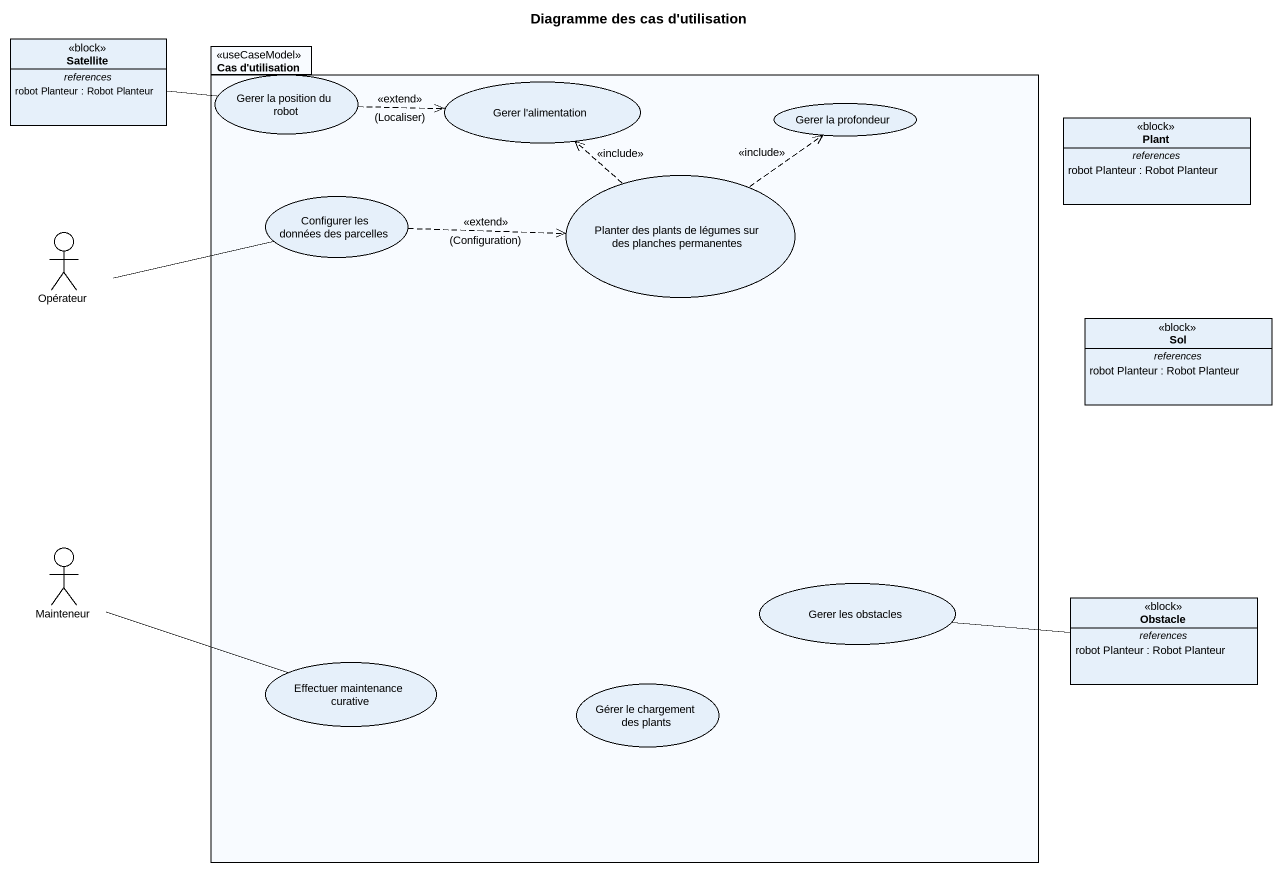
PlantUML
@startuml
title Diagramme des cas d'utilisation
allowmixing
hide circle
hide empty members
class Satellite <<block>> {
  -- references --
  robot Planteur : Robot Planteur
}
package "Cas d'utilisation" as Cas_d_utilisation <<useCaseModel>> {
  usecase "Gerer la position du robot" as Gerer_la_position_du_robot
  usecase "Gerer l'alimentation" as Gerer_l_alimentation
  usecase "Gerer la profondeur" as Gerer_la_profondeur
  usecase "Configurer les données des parcelles" as Configurer_les_données_des
  usecase "Planter des plants de légumes sur des planches permanentes" as Planter_des_plants_de
  usecase "Gerer les obstacles" as Gerer_les_obstacles
  usecase "Effectuer maintenance curative" as Effectuer_maintenance
  usecase "Gérer le chargement des plants" as Gérer_le_chargement_des
}
class Plant <<block>> {
  -- references --
  robot Planteur : Robot Planteur
}
actor Opérateur
class Sol <<block>> {
  -- references --
  robot Planteur : Robot Planteur
}
actor Mainteneur
class Obstacle <<block>> {
  -- references --
  robot Planteur : Robot Planteur
}
Gerer_la_position_du_robot -left- Satellite
Gerer_la_position_du_robot .right.> Gerer_l_alimentation : <<extend>>\n(Localiser)
Configurer_les_données_des .right.> Planter_des_plants_de : <<extend>>\n(Configuration)
Configurer_les_données_des -left- Opérateur
Planter_des_plants_de .up.> Gerer_l_alimentation : <<include>>
Planter_des_plants_de .up.> Gerer_la_profondeur : <<include>>
Mainteneur -right- Effectuer_maintenance
Gerer_les_obstacles -right- Obstacle
@enduml
